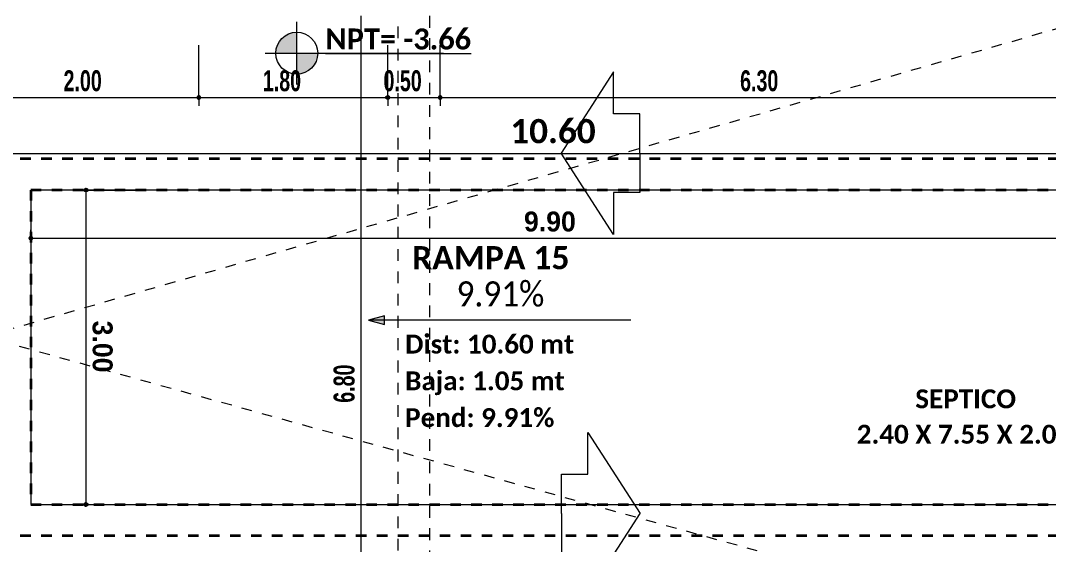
# Model space of a CAD drawing. Header units: metres. Extents: x -144 to 1000, y -717 to 29.
# Drawn here: x 132.51 to 142.31, y -565.47 to -560.47 of the extents above; entities that cross this region are included whole.
import ezdxf

# ---------------------------------------------------------------- set-up
doc = ezdxf.new("R2010")
doc.units = ezdxf.units.M
for name, pattern in [('Basculante', [0.11625, 0.075, -0.04125]), ('basculante modificado', [0.18, 0.1125, -0.0675]), ('Elevado', [0.003969, 0.002381, -0.001587])]:
    doc.linetypes.add(name, pattern=pattern)
doc.layers.get('0').update_dxf_attribs({"color": 1})
for name, color, linetype, lineweight in [('A-ANNO-DIMS', 1, 'Continuous', 9), ('A-DETL', 1, 'Continuous', 9), ('A-DETL-GENF', 1, 'Continuous', 9), ('A-DETL-THIN', 1, 'Continuous', 9), ('G-ANNO-DIMS', 1, 'Continuous', 9), ('G-ANNO-TEXT', 2, 'Continuous', 9)]:
    doc.layers.add(name, color=color, linetype=linetype, lineweight=lineweight)
doc.styles.add('Bahnschrift Light_B', font='', dxfattribs={"height": 0.19})
doc.styles.add('Britannic Bold_B_3', font='', dxfattribs={"width": 0.7})
doc.styles.add('Calibri', font='calibri.ttf', dxfattribs={"width": 0.9, "height": 0.24})
doc.styles.add('Calibri_B', font='calibrib.ttf', dxfattribs={"height": 0.165})
doc.styles.add('Calibri_B_1', font='calibrib.ttf', dxfattribs={"height": 0.135})
doc.styles.add('Calibri_B_2', font='calibrib.ttf', dxfattribs={"height": 0.135})
doc.styles.add('Calibri_B_5', font='calibrib.ttf', dxfattribs={"height": 0.66})
doc.styles.get('Bahnschrift Light_B').set_extended_font_data('Bahnschrift Light', bold=True)
doc.styles.get('Britannic Bold_B_3').set_extended_font_data('Britannic Bold', bold=True)

# ---------------------------------------------------------------- blocks, each defined once
blk = doc.blocks.new('Z')
at = {"layer": 'A-ANNO-DIMS', "lineweight": 25, "true_color": 0x00592d}
h = blk.add_hatch(color=118, dxfattribs=at)
edge = h.paths.add_edge_path()
edge.add_arc((124.5435, -501.1146), 0.015, 0, 360)
h = blk.add_hatch(color=118, dxfattribs=at)
edge = h.paths.add_edge_path()
edge.add_arc((124.5435, -501.1146), 0.015, 0, 360)
h = blk.add_hatch(color=118, dxfattribs=at)
edge = h.paths.add_edge_path()
edge.add_arc((126.344, -501.1146), 0.015, 0, 360)
h = blk.add_hatch(color=118, dxfattribs=at)
edge = h.paths.add_edge_path()
edge.add_arc((126.344, -501.1146), 0.015, 0, 360)
h = blk.add_hatch(color=118, dxfattribs=at)
edge = h.paths.add_edge_path()
edge.add_arc((126.844, -501.1146), 0.015, 0, 360)
h = blk.add_hatch(color=118, dxfattribs=at)
edge = h.paths.add_edge_path()
edge.add_arc((126.844, -501.1146), 0.015, 0, 360)
at = {"layer": 'A-ANNO-DIMS', "lineweight": 25, "true_color": 0x0000ff}
h = blk.add_hatch(color=5, dxfattribs=at)
edge = h.paths.add_edge_path()
edge.add_arc((123.467, -501.9975), 0.015, 0, 360)
h = blk.add_hatch(color=5, dxfattribs=at)
edge = h.paths.add_edge_path()
edge.add_arc((122.9414, -502.4568), 0.015, 0, 360)
h = blk.add_hatch(color=5, dxfattribs=at)
edge = h.paths.add_edge_path()
edge.add_arc((123.467, -504.9975), 0.015, 0, 360)
at = {"layer": 'G-ANNO-DIMS'}
h = blk.add_hatch(color=256, dxfattribs=at)
edge = h.paths.add_edge_path()
edge.add_line((125.4768, -500.6919), (125.2768, -500.6919))
edge.add_arc((125.4768, -500.6919), 0.2, 90, 180, ccw=False)
edge.add_line((125.4768, -500.4919), (125.4768, -500.6919))
h = blk.add_hatch(color=256, dxfattribs=at)
edge = h.paths.add_edge_path()
edge.add_line((125.4768, -500.6919), (125.6768, -500.6919))
edge.add_arc((125.4768, -500.6919), 0.2, 270, 360, ccw=False)
edge.add_line((125.4768, -500.8919), (125.4768, -500.6919))
blk.add_hatch(color=256, dxfattribs=at).paths.add_polyline_path([(126.1623, -503.2382), (126.3123, -503.2784), (126.3123, -503.1981)])
at = {"layer": 'A-ANNO-DIMS', "color": 118, "true_color": 0x00592d}
for p, q in [((126.088, -500.3363), (126.088, -507.1363)), ((124.5435, -501.1146), (124.5435, -500.6146)), ((124.5435, -501.1146), (124.5435, -500.6146)), ((126.344, -501.1146), (126.344, -500.6146)), ((126.344, -501.1146), (126.344, -500.6146)), ((126.844, -501.1146), (126.844, -500.6146)), ((126.844, -501.1146), (126.844, -500.6146)), ((122.5437, -501.1146), (124.5435, -501.1146)), ((124.5435, -501.1146), (124.5435, -501.1946)), ((124.5435, -501.1146), (126.344, -501.1146)), ((124.5435, -501.1146), (124.5435, -501.1946)), ((126.344, -501.1146), (126.344, -501.1946)), ((126.344, -501.1146), (126.844, -501.1146)), ((126.344, -501.1146), (126.344, -501.1946)), ((126.844, -501.1146), (126.844, -501.1946)), ((126.844, -501.1146), (133.1439, -501.1146)), ((126.844, -501.1146), (126.844, -501.1946))]:
    blk.add_line(p, q, dxfattribs=at)
at = {"layer": 'A-ANNO-DIMS', "color": 156, "true_color": 0x004080}
blk.add_line((122.5435, -501.649), (133.1439, -501.649), dxfattribs=at)
at = {"layer": 'A-ANNO-DIMS', "color": 5, "true_color": 0x0000ff}
for p, q in [((123.467, -501.9975), (123.387, -501.9975)), ((123.467, -501.9975), (123.467, -504.9975)), ((123.467, -501.9975), (123.967, -501.9975)), ((122.9414, -502.4568), (122.9414, -502.3768)), ((122.9414, -502.4568), (132.8409, -502.4568)), ((122.9414, -502.4568), (122.9414, -502.7697)), ((123.467, -504.9975), (123.387, -504.9975)), ((123.467, -504.9975), (123.967, -504.9975))]:
    blk.add_line(p, q, dxfattribs=at)
at = {"layer": 'A-ANNO-DIMS', "color": 118, "lineweight": 25, "true_color": 0x00592d}
for centre in [(124.5435, -501.1146), (124.5435, -501.1146), (126.344, -501.1146), (126.344, -501.1146), (126.844, -501.1146), (126.844, -501.1146)]:
    blk.add_circle(centre, 0.015, dxfattribs=at)
at = {"layer": 'A-ANNO-DIMS', "color": 5, "lineweight": 25, "true_color": 0x0000ff}
for centre in [(123.467, -501.9975), (122.9414, -502.4568), (123.467, -504.9975)]:
    blk.add_circle(centre, 0.015, dxfattribs=at)
at = {"layer": 'A-DETL', "color": 9, "linetype": 'Basculante', "true_color": 0xc0c0c0}
for p, q in [((122.4932, -503.3953), (133.1439, -500.3353)), ((133.1439, -506.3484), (122.4932, -503.3953))]:
    blk.add_line(p, q, dxfattribs=at)
at = {"layer": 'A-DETL', "color": 7, "linetype": 'basculante modificado'}
for p, q in [((126.4439, -507.1363), (126.4439, -500.3363)), ((126.7439, -500.3363), (126.7439, -507.1363))]:
    blk.add_line(p, q, dxfattribs=at)
at = {"layer": 'A-DETL', "color": 11, "linetype": 'Elevado', "lineweight": 35, "true_color": 0xff6262}
for p, q in [((122.6414, -501.6975), (133.1409, -501.6975)), ((122.9414, -501.9975), (122.9414, -504.9975)), ((132.8409, -501.9975), (122.9414, -501.9975)), ((122.9414, -504.9975), (132.8409, -504.9975)), ((133.1409, -505.2975), (122.6414, -505.2975))]:
    blk.add_line(p, q, dxfattribs=at)
at = {"layer": 'A-DETL-GENF'}
for p, q in [((128.4967, -500.8707), (127.9967, -501.6457)), ((128.4967, -501.2707), (128.4967, -500.8707)), ((128.7467, -501.2707), (128.4967, -501.2707)), ((128.7467, -501.6457), (128.7467, -501.2707)), ((128.4967, -502.4207), (127.9967, -501.6457)), ((128.7467, -501.6457), (128.7467, -502.0207)), ((128.7467, -502.0207), (128.4967, -502.0207)), ((128.4967, -502.0207), (128.4967, -502.4207)), ((128.251, -504.7089), (128.251, -504.3089)), ((128.251, -504.3089), (128.751, -505.0839)), ((128.001, -505.0839), (128.001, -504.7089)), ((128.001, -504.7089), (128.251, -504.7089)), ((128.001, -505.0839), (128.001, -505.4589)), ((128.251, -505.8589), (128.751, -505.0839))]:
    blk.add_line(p, q, dxfattribs=at)
at = {"layer": 'A-DETL-THIN'}
for p, q in [((132.811, -501.9975), (122.9414, -501.9975)), ((122.9414, -501.9975), (122.9414, -504.9975)), ((122.9414, -504.9975), (132.811, -504.9975))]:
    blk.add_line(p, q, dxfattribs=at)
at = {"layer": 'G-ANNO-DIMS'}
for p, q in [((125.4768, -500.9919), (125.4768, -500.3919)), ((125.1768, -500.6919), (126.8768, -500.6919)), ((126.3123, -503.1981), (126.1623, -503.2382)), ((126.1623, -503.2382), (126.3123, -503.2784)), ((128.6623, -503.2382), (126.1623, -503.2382)), ((126.3123, -503.2784), (126.3123, -503.1981))]:
    blk.add_line(p, q, dxfattribs=at)
blk.add_circle((125.4768, -500.6919), 0.2, dxfattribs=at)
at = {"layer": 'A-ANNO-DIMS', "color": 118, "true_color": 0x00592d, "char_height": 0.2, "width": 0.696141, "attachment_point": 1, "line_spacing_factor": 1.000203, "style": 'Britannic Bold_B_3'}
for s, insert in [('2.00', (123.2535, -500.8546)), ('1.80', (125.1537, -500.8546)), ('0.50', (126.3039, -500.8546)), ('6.30', (129.7039, -500.8546))]:
    blk.add_mtext(s, dxfattribs=dict(at, insert=insert))
at = {"layer": 'A-ANNO-DIMS', "color": 156, "true_color": 0x004080, "insert": (127.513, -501.3202), "char_height": 0.23, "width": 0.793726, "attachment_point": 1, "line_spacing_factor": 1.158048, "style": 'Calibri_B_5'}
blk.add_mtext('10.60', dxfattribs=at)
at = {"layer": 'A-ANNO-DIMS', "color": 5, "true_color": 0x0000ff, "insert": (127.6433, -502.2024), "char_height": 0.19, "width": 0.594807, "attachment_point": 1, "line_spacing_factor": 1.009858, "style": 'Bahnschrift Light_B'}
blk.add_mtext('9.90', dxfattribs=at)
at = {"layer": 'A-ANNO-DIMS', "color": 5, "true_color": 0x0000ff, "insert": (123.7214, -503.2433), "char_height": 0.19, "width": 0.610156, "attachment_point": 1, "rotation": 270, "line_spacing_factor": 1.009858, "style": 'Bahnschrift Light_B'}
blk.add_mtext('3.00', dxfattribs=at)
at = {"layer": 'A-ANNO-DIMS', "color": 118, "true_color": 0x00592d, "insert": (125.828, -504.0264), "char_height": 0.2, "width": 0.696141, "attachment_point": 1, "rotation": 90, "line_spacing_factor": 1.000203, "style": 'Britannic Bold_B_3'}
blk.add_mtext('6.80', dxfattribs=at)
at = {"layer": 'G-ANNO-DIMS', "color": 5, "true_color": 0x0000ff, "style": 'Calibri_B_2'}
blk.add_text('%%UNPT= -3.66', height=0.2, dxfattribs=at).set_placement((125.7499, -500.6562))
at = {"layer": 'G-ANNO-DIMS', "style": 'Calibri', "width": 0.9}
blk.add_text('9.91%%%', height=0.24, dxfattribs=at).set_placement((127, -503.1082))
at = {"layer": 'G-ANNO-TEXT'}
for s, height, style, p in [('RAMPA 15', 0.22, 'Calibri_B_1', (126.5774, -502.7524)), ('Dist: 10.60 mt', 0.18, 'Calibri_B', (126.5102, -503.5569)), ('Baja: 1.05 mt', 0.18, 'Calibri_B', (126.5102, -503.9075)), ('Pend: 9.91%%%', 0.18, 'Calibri_B', (126.5102, -504.2581))]:
    blk.add_text(s, height=height, dxfattribs=dict(at, style=style)).set_placement(p)
at = {"layer": 'G-ANNO-TEXT', "style": 'Calibri_B'}
for s, p in [('SEPTICO', (131.3742, -504.079)), ('2.40 X 7.55 X 2.00', (130.8161, -504.4167))]:
    blk.add_text(s, height=0.18, rotation=360, dxfattribs=at).set_placement(p)

msp = doc.modelspace()

# ---------------------------------------------------------------- block references
at = {"color": 3}
msp.add_blockref('Z', (9.6677, -60.0885), dxfattribs=at)

doc.saveas('drawing.dxf')
